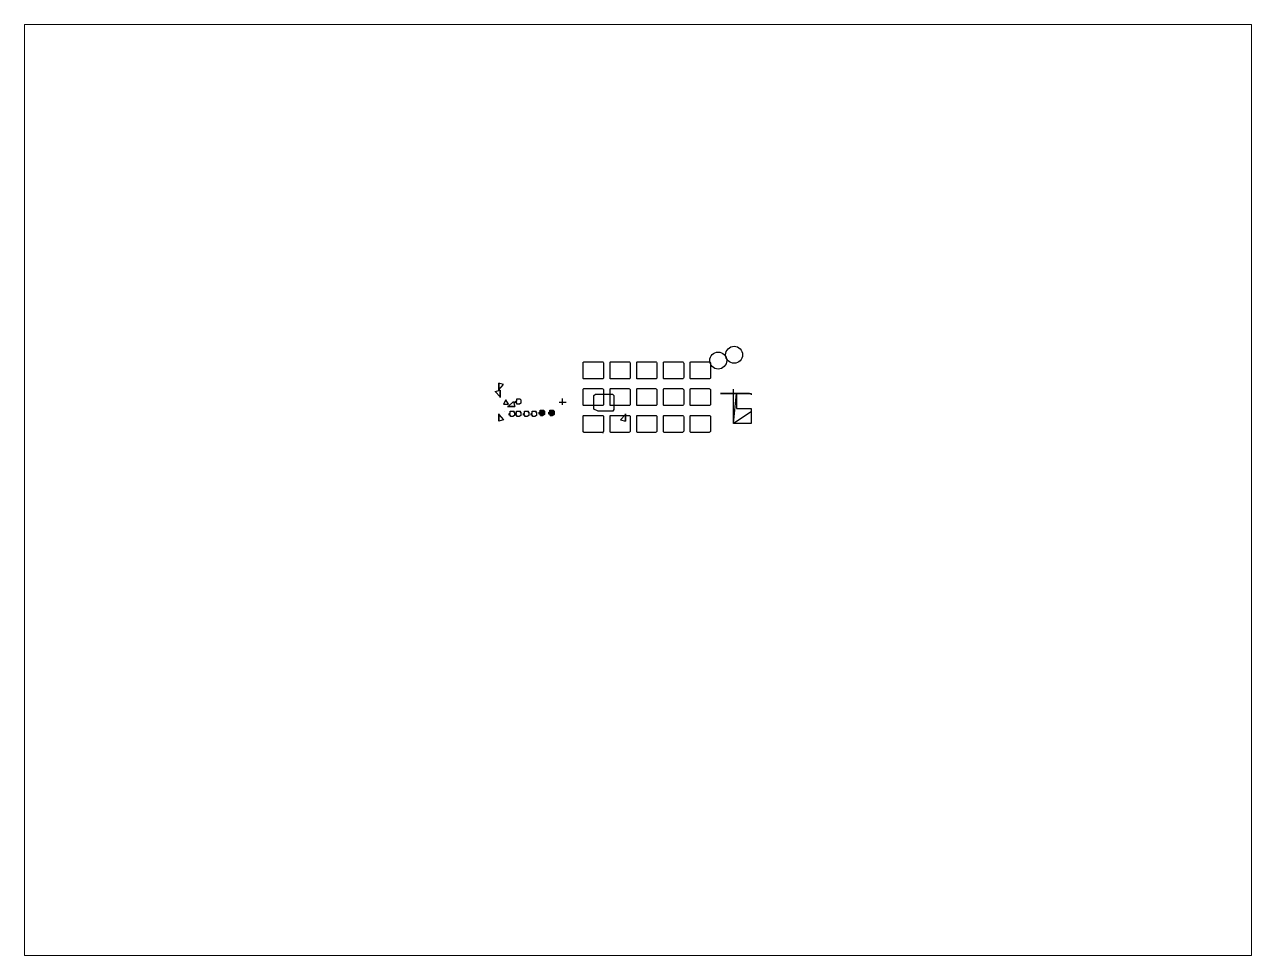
# Paper-space layout '配置1' of a CAD drawing. Header units: millimetres. Extents: x 26 to 231, y 20 to 176.
# The model-space entities are those that its viewports show. They can reach past a viewport. Long polylines and large blocks are cut down to what shows.
import ezdxf

# ---------------------------------------------------------------- set-up
doc = ezdxf.new("R2010")
doc.units = ezdxf.units.MM

# ---------------------------------------------------------------- blocks, each defined once
blk = doc.blocks.new('*U3')
blk.add_lwpolyline([(-70.7, 63.6), (65.7, 63.6, -0.414214), (75.7, 53.6), (75.7, -53.6, -0.414214), (65.7, -63.6), (-70.7, -63.6, -0.414214), (-75.7, -58.6), (-75.7, 58.6, -0.414214)], format="xyb", close=True)
blk = doc.blocks.new('*U4')
at = {"color": 0, "linetype": 'ByBlock', "lineweight": -2}
for p in [(0, 400), (200, 400), (400, 400), (600, 400), (800, 400), (0, 200), (200, 200), (400, 200), (600, 200), (800, 200), (0, 0), (200, 0), (400, 0), (600, 0), (800, 0)]:
    blk.add_blockref('*U3', p, dxfattribs=at)

msp = doc.modelspace()

# ---------------------------------------------------------------- hatches: boundary and pattern name
h = msp.add_hatch()
h.set_pattern_fill('ANSI31', color=256)
h.paths.add_polyline_path([(504.4, 795.5), (496.4, 803.5), (472.4, 803.5), (472.4, 787.5), (464.4, 787.5), (464.4, 773.5), (474.4, 773.5), (474.4, 763.5), (492.4, 763.5), (504.4, 771.5)])
h = msp.add_hatch()
h.set_pattern_fill('ANSI31', color=256)
h.paths.add_polyline_path([(504.4, 795.5), (496.4, 803.5), (472.4, 803.5), (472.4, 787.5), (464.4, 787.5), (464.4, 773.5), (474.4, 773.5), (474.4, 763.5), (492.4, 763.5), (504.4, 771.5)])
h = msp.add_hatch()
h.set_pattern_fill('ANSI31', color=256)
h.set_pattern_definition([(45, (73.3378, 0), (-2.245064, 2.245064), [])])
h.paths.add_polyline_path([(577.7, 795.5), (569.7, 803.5), (545.7, 803.5), (545.7, 787.5), (537.7, 787.5), (537.7, 773.5), (547.7, 773.5), (547.7, 763.5), (565.7, 763.5), (577.7, 771.5)])

# ---------------------------------------------------------------- linework, layer by layer
for p, q in [((162.4, 950.5), (162.4, 994.9)), ((162.4, 994.9), (162.4, 950.5)), ((172.9, 897.7), (172.9, 942.1)), ((172.9, 942.1), (172.9, 897.7)), ((2037.5, 927.1), (1820.8, 927.1)), ((1820.8, 927.1), (2051.7, 927.1)), ((1832.5, 927.1), (1842.5, 927.1)), ((1842.5, 927.1), (2037.5, 927.1)), ((1919.4, 704.1), (1919.4, 960.8)), ((1919.4, 704.1), (1940, 927.1)), ((1940, 927.1), (1940, 816.9)), ((2051.7, 927.1), (2051.7, 917.1)), ((214.9, 880.3), (198.1, 849)), ((198.1, 849), (236.3, 847.1)), ((236.3, 847.1), (214.9, 880.3)), ((228.5, 831.6), (272.9, 831.6)), ((272.9, 831.6), (228.5, 831.6)), ((288.8, 857.4), (288.8, 871.4)), ((288.8, 871.4), (296.8, 871.4)), ((298.8, 857.4), (288.8, 857.4)), ((296.8, 871.4), (296.8, 887.4)), ((296.8, 887.4), (320.8, 887.4)), ((298.8, 847.4), (298.8, 857.4)), ((316.8, 847.4), (298.8, 847.4)), ((298.8, 847.4), (298.8, 847.4)), ((328.8, 855.4), (316.8, 847.4)), ((320.8, 887.4), (328.8, 879.4)), ((328.8, 879.4), (320.8, 887.4)), ((320.8, 887.4), (320.8, 887.4)), ((328.8, 879.4), (328.8, 855.4)), ((614.4, 863.2), (624.4, 863.2)), ((624.4, 863.2), (666.3, 863.2)), ((636.1, 891.2), (636.1, 843.1)), ((162.4, 776), (162.4, 731.6)), ((162.4, 731.6), (162.4, 776)), ((206.8, 791.4), (206.8, 791.4)), ((240.6, 764.8), (240.6, 778.8)), ((240.6, 778.8), (248.6, 778.8)), ((250.6, 764.8), (240.6, 764.8)), ((248.6, 778.8), (248.6, 794.8)), ((248.6, 794.8), (272.6, 794.8)), ((250.6, 754.8), (250.6, 764.8)), ((268.6, 754.8), (250.6, 754.8)), ((250.6, 754.8), (250.6, 754.8)), ((280.6, 762.8), (268.6, 754.8)), ((272.6, 794.8), (280.6, 786.8)), ((280.6, 786.8), (272.6, 794.8)), ((272.6, 794.8), (272.6, 794.8)), ((280.6, 786.8), (280.6, 762.8)), ((288.2, 764.8), (288.2, 778.8)), ((288.2, 778.8), (296.2, 778.8)), ((298.2, 764.8), (288.2, 764.8)), ((296.2, 778.8), (296.2, 794.8)), ((296.2, 794.8), (320.2, 794.8)), ((298.2, 754.8), (298.2, 764.8)), ((316.2, 754.8), (298.2, 754.8)), ((298.2, 754.8), (298.2, 754.8)), ((328.2, 762.8), (316.2, 754.8)), ((320.2, 794.8), (328.2, 786.8)), ((328.2, 786.8), (320.2, 794.8)), ((320.2, 794.8), (320.2, 794.8)), ((328.2, 786.8), (328.2, 762.8)), ((347.5, 764.8), (347.5, 778.8)), ((347.5, 778.8), (355.5, 778.8)), ((357.5, 764.8), (347.5, 764.8)), ((355.5, 778.8), (355.5, 794.8)), ((355.5, 794.8), (379.5, 794.8)), ((357.5, 754.8), (357.5, 764.8)), ((375.5, 754.8), (357.5, 754.8)), ((357.5, 754.8), (357.5, 754.8)), ((387.5, 762.8), (375.5, 754.8)), ((379.5, 794.8), (387.5, 786.8)), ((387.5, 786.8), (379.5, 794.8)), ((379.5, 794.8), (379.5, 794.8)), ((387.5, 786.8), (387.5, 762.8)), ((405.6, 764.8), (405.6, 778.8)), ((405.6, 778.8), (413.6, 778.8)), ((415.6, 764.8), (405.6, 764.8)), ((413.6, 778.8), (413.6, 794.8)), ((413.6, 794.8), (437.6, 794.8)), ((415.6, 754.8), (415.6, 764.8)), ((433.6, 754.8), (415.6, 754.8)), ((415.6, 754.8), (415.6, 754.8)), ((445.6, 762.8), (433.6, 754.8)), ((437.6, 794.8), (445.6, 786.8)), ((445.6, 786.8), (437.6, 794.8)), ((437.6, 794.8), (437.6, 794.8)), ((445.6, 786.8), (445.6, 762.8)), ((464.4, 773.5), (464.4, 787.5)), ((464.4, 787.5), (472.4, 787.5)), ((464.4, 773.5), (464.4, 787.5)), ((464.4, 787.5), (472.4, 787.5)), ((474.4, 773.5), (464.4, 773.5)), ((474.4, 773.5), (464.4, 773.5)), ((472.4, 787.5), (472.4, 803.5)), ((472.4, 803.5), (496.4, 803.5)), ((472.4, 787.5), (472.4, 803.5)), ((472.4, 803.5), (496.4, 803.5)), ((474.4, 763.5), (474.4, 773.5)), ((474.4, 763.5), (474.4, 773.5)), ((474.4, 763.5), (492.4, 763.5)), ((474.4, 763.5), (492.4, 763.5)), ((504.4, 771.5), (492.4, 763.5)), ((504.4, 771.5), (492.4, 763.5)), ((496.4, 803.5), (504.4, 795.5)), ((496.4, 803.5), (504.4, 795.5)), ((504.4, 795.5), (504.4, 771.5)), ((504.4, 795.5), (504.4, 771.5)), ((537.7, 773.5), (537.7, 787.5)), ((537.7, 787.5), (545.7, 787.5)), ((547.7, 773.5), (537.7, 773.5)), ((545.7, 787.5), (545.7, 803.5)), ((545.7, 803.5), (569.7, 803.5)), ((547.7, 763.5), (547.7, 773.5)), ((547.7, 763.5), (565.7, 763.5)), ((577.7, 771.5), (565.7, 763.5)), ((569.7, 803.5), (577.7, 795.5)), ((577.7, 795.5), (577.7, 771.5)), ((1109.9, 776), (1109.9, 731.6)), ((1109.9, 731.6), (1109.9, 776)), ((2051.7, 790.6), (1919.4, 704.1)), ((1940, 816.9), (2051.7, 816.9)), ((2051.7, 816.9), (2051.7, 704.1)), ((2041.7, 704.1), (1919.4, 704.1)), ((2051.7, 704.1), (2041.7, 704.1)), ((2051.7, 704.1), (2051.7, 704.1))]:
    msp.add_line(p, q)
for points in [[(172.9, 897.7), (172.9, 952.4), (172.9, 902.1), (136.3, 942.1), (172.9, 952.4)], [(162.4, 950.5), (162.4, 1005.2), (162.4, 954.8), (199, 994.9), (162.4, 1005.2)], [(228.5, 831.6), (283.2, 831.6), (232.9, 831.6), (272.9, 868.2), (283.2, 831.6)], [(162.4, 776), (162.4, 721.3), (162.4, 771.6), (199, 731.6), (162.4, 721.3)], [(1109.9, 776), (1109.9, 721.3), (1109.9, 771.6), (1073.2, 731.6), (1109.9, 721.3)]]:
    msp.add_lwpolyline(points)
for points in [[(887.3, 922.8), (1014.3, 922.8), (1014.3, 922.8), (1024.3, 912.8), (1024.3, 808), (1016.3, 796), (905, 796), (873.6, 810.7), (873.6, 912.8)], [(946.3, 637.3), (938.2, 637.3), (938.2, 637.3), (946.3, 637.3)]]:
    msp.add_lwpolyline(points, close=True)
for centre, radius in [((1804, 1174.7), 63.6), ((1923.3, 1217.4), 63.5)]:
    msp.add_circle(centre, radius)

# ---------------------------------------------------------------- block references
msp.add_blockref('*U4', (870.5, 701))

psp = doc.layouts.new('配置1')

# ---------------------------------------------------------------- viewports
at = {"layer": '0'}
psp.add_viewport(center=(128.5, 97.5), size=(205.6, 156), view_center_point=(1204.22, 206.09), view_height=6964.3319, dxfattribs=at)

doc.saveas('drawing.dxf')
